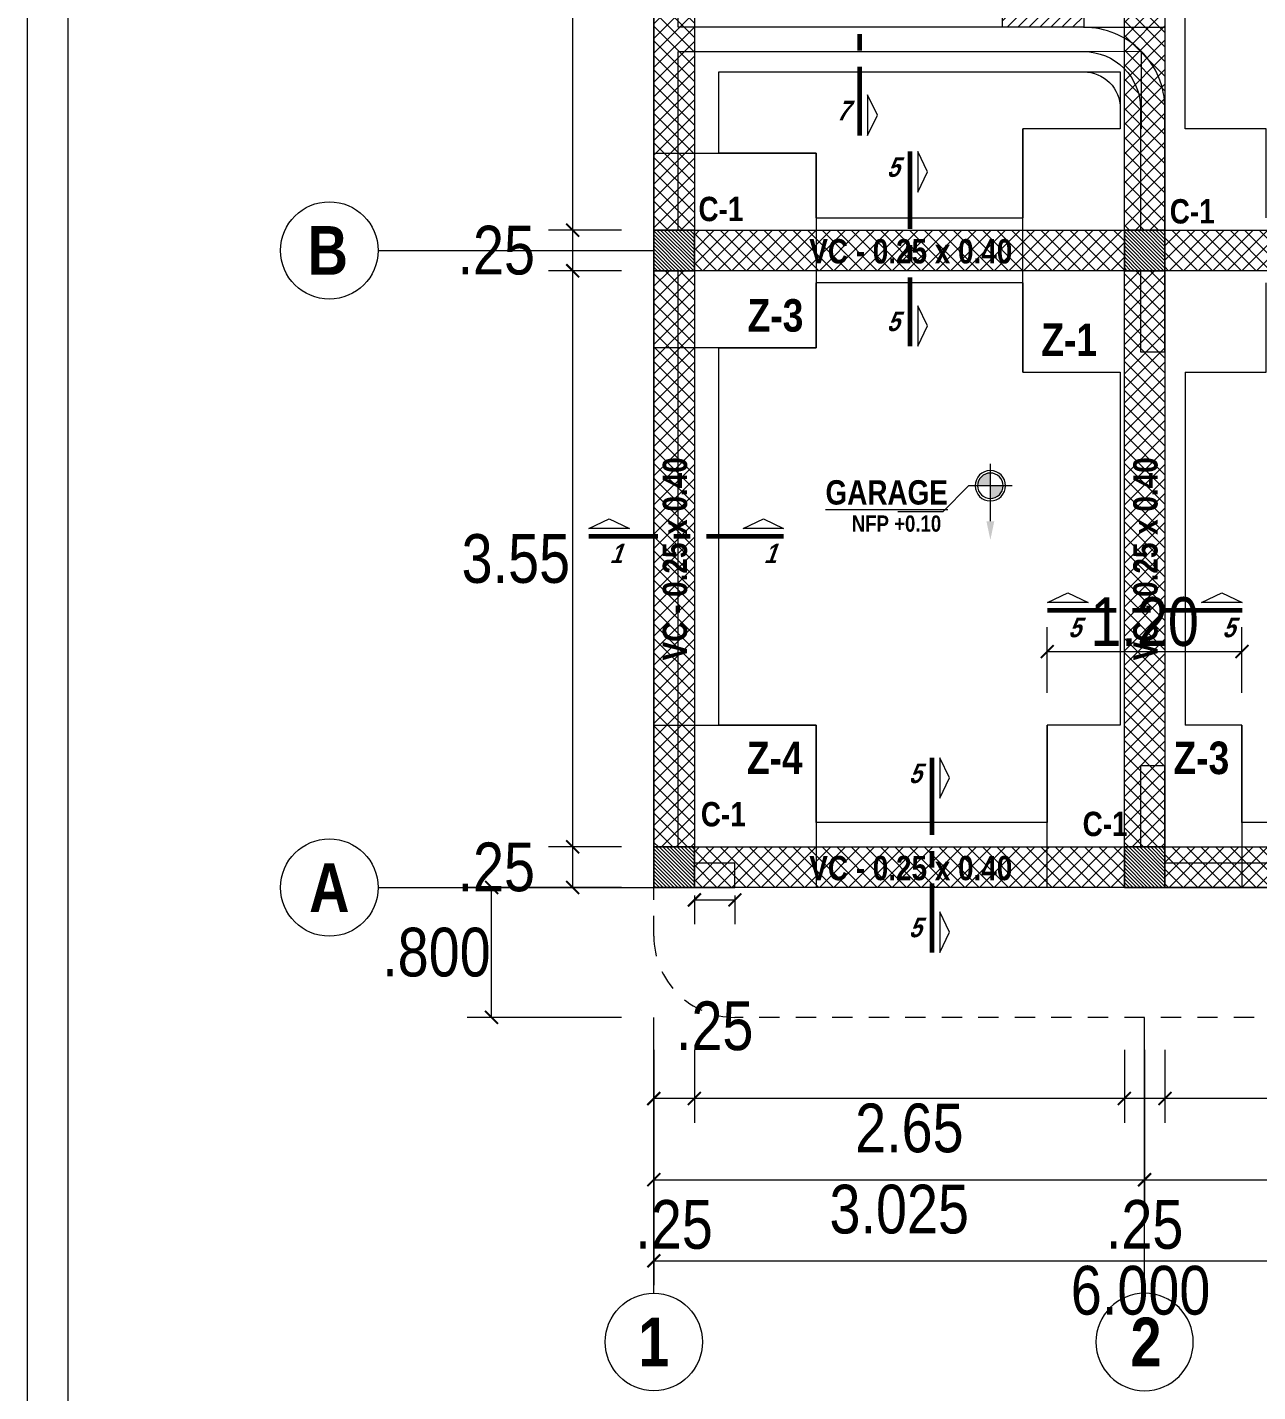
# Model space of a CAD drawing. Header units: millimetres. Extents: x 68 to 194, y 47 to 103.
# Drawn here: x 152.7 to 160.29, y 84.45 to 92.85 of the extents above; entities that cross this region are included whole.
import ezdxf
from ezdxf.enums import TextEntityAlignment as Align

# ---------------------------------------------------------------- set-up
doc = ezdxf.new("R2010")
doc.units = ezdxf.units.MM
doc.linetypes.add('CENTER2', pattern=[28.575, 19.05, -3.175, 3.175, -3.175])
doc.linetypes.add('DASHED2', pattern=[0.375, 0.25, -0.125])
doc.layers.add('_u', color=7, linetype='Continuous')
doc.layers.add('G_Acotación', color=171, linetype='Continuous')
for name, color, linetype, lineweight in [('A_Texto', 43, 'Continuous', 9), ('E_Cimentación', 150, 'Continuous', 50), ('E_Columna', 3, 'Continuous', 25), ('E_Sobrecimiento', 230, 'Continuous', 25), ('E_Viga Secundaria', 133, 'Continuous', 20), ('E_Zapata', 30, 'Continuous', 25), ('G_Achurados', 54, 'Continuous', 5), ('G_Cortes', 3, 'Continuous', 60), ('G_Ejes', 253, 'Continuous', 20), ('G_Escalera', 40, 'Continuous', 18), ('G_Proyección', 8, 'DASHED2', 15), ('G_Sombreados', 8, 'Continuous', 9), ('G_Texto', 122, 'Continuous', 20)]:
    doc.layers.add(name, color=color, linetype=linetype, lineweight=lineweight)
doc.styles.add('Acotacion', font='ARIALN.TTF')
doc.styles.add('AMBIENTES', font='ARIALNB.TTF', dxfattribs={"height": 0.15})
doc.styles.add('Arial Marron', font='ARIALN.TTF')
doc.styles.add('Cotas', font='ARIALNB.TTF', dxfattribs={"height": 0.1})
doc.styles.add('Eje', font='ARIALNB.TTF', dxfattribs={"height": 0.3})
doc.styles.add('Notas', font='ARIALNB.TTF', dxfattribs={"height": 0.15})
doc.styles.add('TITULOS', font='ARIALNB.TTF', dxfattribs={"height": 0.3})
doc.dimstyles.new('Lenin_50', dxfattribs={"dimtxt": 0.3, "dimasz": 0.08, "dimexe": 0.15, "dimexo": 0.2, "dimgap": 0.03, "dimtad": 2, "dimtih": 1, "dimtoh": 1, "dimlfac": -1, "dimzin": 4, "dimdsep": 46, "dimtxsty": 'Acotacion', "dimblk": 'ARCHTICK', "dimcen": 0.08, "dimclrd": 256, "dimclre": 256, "dimclrt": 4, "dimazin": 1, "dimtm": 1e-09, "dimtfac": 1, "dimtmove": 2, "dimatfit": 2, "dimfxl": 0, "dimtolj": 1, "dimlwd": 13, "dimlwe": 18, "dimarcsym": 0})
pattern_1 = [(135, (271.709765, 7.6898), (0.0112253202, 0.0112253202), [])]
pattern_2 = [(135, (271.709765, 7.8398), (0.0112253202, 0.0112253202), [])]
pattern_3 = [(135, (389.86372, 3.60307), (0.04490128, 0.04490128), []), (45, (389.86372, 3.60307), (0.04490128, -0.04490128), [])]

# ---------------------------------------------------------------- blocks, each defined once
blk = doc.blocks.new('TITULP')
h = blk.add_hatch(color=1)
h.paths.add_polyline_path([(0, -0.0554), (0, -0.134), (0.0785, -0.134, 0.414214)])
h.paths.add_polyline_path([(0, -0.134), (-0.0785, -0.134, 0.414214), (0, -0.2125)])
for p, q in [((0, -0.3527), (0, 0)), ((-0.134, -0.134), (0.134, -0.134)), ((0.2939, -0.2939), (0.5699, -0.2939))]:
    blk.add_line(p, q)
at = {"lineweight": 18}
blk.add_line((0.134, -0.134), (0.2939, -0.2939), dxfattribs=at)
for radius in [0.0937, 0.0785]:
    blk.add_circle((0, -0.134), radius)
blk.add_solid([(0.0242, -0.3527), (0, -0.4678), (-0.0242, -0.3527)])
at = {"style": 'Arial Marron', "width": 1.35}
blk.add_attdef('%%USALA', text='', height=0.14, dxfattribs=at).set_placement((0.3052, -0.1124), align=Align.TOP_LEFT)
at = {"style": 'Arial Marron', "width": 1.1}
blk.add_attdef('NPT%%P0.00', text='', height=0.1, dxfattribs=at).set_placement((0.6033, -0.3972), align=Align.MIDDLE_CENTER)
at = {"style": 'Arial Marron'}
blk.add_attdef('PISO', text='', height=0.08, dxfattribs=at).set_placement((0.6033, -0.5391), align=Align.MIDDLE_CENTER)
blk = doc.blocks.new('Eri')
blk.add_line((-1.7, 0), (0, 0))
blk.add_circle((-2, 0), 0.3)
at = {"color": 1, "style": 'Eje', "flags": 4}
blk.add_attdef('H', text='', height=0.3, dxfattribs=at).set_placement((-2, 0), align=Align.MIDDLE_CENTER)
blk = doc.blocks.new('_ArchTick')
at = {"color": 0, "linetype": 'ByBlock', "const_width": 0.15}
blk.add_lwpolyline([(-0.5, -0.5), (0.5, 0.5)], dxfattribs=at)
blk = doc.blocks.new('*D312')
at = {"layer": 'Defpoints', "color": 0}
for p in [(156.5637, 86.7531), (162.5637, 86.7531), (162.5637, 85.2531)]:
    blk.add_point(p, dxfattribs=at)
at = {"layer": 'G_Acotación', "lineweight": 18}
for p, q in [((156.5637, 86.5531), (156.5637, 85.1031)), ((162.5637, 86.5531), (162.5637, 85.1031))]:
    blk.add_line(p, q, dxfattribs=at)
at = {"layer": 'G_Acotación', "lineweight": 13}
blk.add_line((156.5637, 85.2531), (162.5637, 85.2531), dxfattribs=at)
at = {"layer": 'G_Acotación', "lineweight": 13, "xscale": 0.08, "yscale": 0.08, "zscale": 0.08, "rotation": 180}
blk.add_blockref('_ArchTick', (156.5637, 85.2531), dxfattribs=at)
at = {"layer": 'G_Acotación', "lineweight": 13, "xscale": 0.08, "yscale": 0.08, "zscale": 0.08}
blk.add_blockref('_ArchTick', (162.5637, 85.2531), dxfattribs=at)
at = {"layer": 'G_Acotación', "color": 4, "lineweight": 5, "insert": (159.5637, 85.0699), "char_height": 0.3, "attachment_point": 5, "style": 'Acotacion'}
blk.add_mtext('\\A1;6.000', dxfattribs=at)
blk = doc.blocks.new('*D313')
at = {"layer": 'Defpoints', "color": 0}
for p in [(159.5887, 86.7531), (162.5637, 86.7531), (162.5637, 85.7531)]:
    blk.add_point(p, dxfattribs=at)
at = {"layer": 'G_Acotación', "lineweight": 18}
for p, q in [((159.5887, 86.5531), (159.5887, 85.6031)), ((162.5637, 86.5531), (162.5637, 85.6031))]:
    blk.add_line(p, q, dxfattribs=at)
at = {"layer": 'G_Acotación', "lineweight": 13}
blk.add_line((159.5887, 85.7531), (162.5637, 85.7531), dxfattribs=at)
at = {"layer": 'G_Acotación', "lineweight": 13, "xscale": 0.08, "yscale": 0.08, "zscale": 0.08, "rotation": 180}
blk.add_blockref('_ArchTick', (159.5887, 85.7531), dxfattribs=at)
at = {"layer": 'G_Acotación', "lineweight": 13, "xscale": 0.08, "yscale": 0.08, "zscale": 0.08}
blk.add_blockref('_ArchTick', (162.5637, 85.7531), dxfattribs=at)
at = {"layer": 'G_Acotación', "color": 4, "lineweight": 5, "insert": (161.0762, 85.5699), "char_height": 0.3, "attachment_point": 5, "style": 'Acotacion'}
blk.add_mtext('\\A1;2.975', dxfattribs=at)
blk = doc.blocks.new('*D314')
at = {"layer": 'Defpoints', "color": 0}
for p in [(156.5637, 86.7531), (159.5887, 86.7531), (159.5887, 85.7531)]:
    blk.add_point(p, dxfattribs=at)
at = {"layer": 'G_Acotación', "lineweight": 18}
for p, q in [((156.5637, 86.5531), (156.5637, 85.6031)), ((159.5887, 86.5531), (159.5887, 85.6031))]:
    blk.add_line(p, q, dxfattribs=at)
at = {"layer": 'G_Acotación', "lineweight": 13}
blk.add_line((156.5637, 85.7531), (159.5887, 85.7531), dxfattribs=at)
at = {"layer": 'G_Acotación', "lineweight": 13, "xscale": 0.08, "yscale": 0.08, "zscale": 0.08, "rotation": 180}
blk.add_blockref('_ArchTick', (156.5637, 85.7531), dxfattribs=at)
at = {"layer": 'G_Acotación', "lineweight": 13, "xscale": 0.08, "yscale": 0.08, "zscale": 0.08}
blk.add_blockref('_ArchTick', (159.5887, 85.7531), dxfattribs=at)
at = {"layer": 'G_Acotación', "color": 4, "lineweight": 5, "insert": (158.0762, 85.5699), "char_height": 0.3, "attachment_point": 5, "style": 'Acotacion'}
blk.add_mtext('\\A1;3.025', dxfattribs=at)
blk = doc.blocks.new('*D316')
at = {"layer": 'Defpoints', "color": 0}
for p in [(155.5637, 87.5531), (156.5637, 87.5531), (156.5637, 86.7531)]:
    blk.add_point(p, dxfattribs=at)
at = {"layer": 'G_Acotación', "lineweight": 18}
for p, q in [((156.3637, 87.5531), (155.4137, 87.5531)), ((156.3637, 86.7531), (155.4137, 86.7531))]:
    blk.add_line(p, q, dxfattribs=at)
at = {"layer": 'G_Acotación', "lineweight": 13}
blk.add_line((155.5637, 86.7531), (155.5637, 87.5531), dxfattribs=at)
at = {"layer": 'G_Acotación', "lineweight": 13, "xscale": 0.08, "yscale": 0.08, "zscale": 0.08}
for p, rotation in [((155.5637, 87.5531), 90), ((155.5637, 86.7531), 270)]:
    blk.add_blockref('_ArchTick', p, dxfattribs=dict(at, rotation=rotation))
at = {"layer": 'G_Acotación', "color": 4, "lineweight": 5, "insert": (155.2236, 87.1531), "char_height": 0.3, "attachment_point": 5, "style": 'Acotacion'}
blk.add_mtext('\\A1;.800', dxfattribs=at)
blk = doc.blocks.new('*D323')
at = {"layer": 'Defpoints', "color": 0}
for p in [(156.0637, 87.8031), (156.5637, 87.8031), (156.5637, 87.5531)]:
    blk.add_point(p, dxfattribs=at)
at = {"layer": 'G_Acotación', "lineweight": 18}
for p, q in [((156.3637, 87.8031), (155.9137, 87.8031)), ((156.3637, 87.5531), (155.9137, 87.5531))]:
    blk.add_line(p, q, dxfattribs=at)
at = {"layer": 'G_Acotación', "lineweight": 13}
blk.add_line((156.0637, 87.5531), (156.0637, 87.8031), dxfattribs=at)
at = {"layer": 'G_Acotación', "lineweight": 13, "xscale": 0.08, "yscale": 0.08, "zscale": 0.08}
for p, rotation in [((156.0637, 87.8031), 90), ((156.0637, 87.5531), 270)]:
    blk.add_blockref('_ArchTick', p, dxfattribs=dict(at, rotation=rotation))
at = {"layer": 'G_Acotación', "color": 4, "lineweight": 5, "insert": (155.5924, 87.6781), "char_height": 0.3, "attachment_point": 5, "style": 'Acotacion'}
blk.add_mtext('\\A1;.25', dxfattribs=at)
blk = doc.blocks.new('*D324')
at = {"layer": 'Defpoints', "color": 0}
for p in [(156.0637, 91.3531), (156.5637, 91.3531), (156.5637, 87.8031)]:
    blk.add_point(p, dxfattribs=at)
at = {"layer": 'G_Acotación', "lineweight": 18}
for p, q in [((156.3637, 91.3531), (155.9137, 91.3531)), ((156.3637, 87.8031), (155.9137, 87.8031))]:
    blk.add_line(p, q, dxfattribs=at)
at = {"layer": 'G_Acotación', "lineweight": 13}
blk.add_line((156.0637, 87.8031), (156.0637, 91.3531), dxfattribs=at)
at = {"layer": 'G_Acotación', "lineweight": 13, "xscale": 0.08, "yscale": 0.08, "zscale": 0.08}
for p, rotation in [((156.0637, 91.3531), 90), ((156.0637, 87.8031), 270)]:
    blk.add_blockref('_ArchTick', p, dxfattribs=dict(at, rotation=rotation))
at = {"layer": 'G_Acotación', "color": 4, "lineweight": 5, "insert": (155.7133, 89.5781), "char_height": 0.3, "attachment_point": 5, "style": 'Acotacion'}
blk.add_mtext('\\A1;3.55', dxfattribs=at)
blk = doc.blocks.new('*D325')
at = {"layer": 'Defpoints', "color": 0}
for p in [(156.0637, 91.6031), (156.5637, 91.6031), (156.5637, 91.3531)]:
    blk.add_point(p, dxfattribs=at)
at = {"layer": 'G_Acotación', "lineweight": 18}
for p, q in [((156.3637, 91.6031), (155.9137, 91.6031)), ((156.3637, 91.3531), (155.9137, 91.3531))]:
    blk.add_line(p, q, dxfattribs=at)
at = {"layer": 'G_Acotación', "lineweight": 13}
blk.add_line((156.0637, 91.3531), (156.0637, 91.6031), dxfattribs=at)
at = {"layer": 'G_Acotación', "lineweight": 13, "xscale": 0.08, "yscale": 0.08, "zscale": 0.08}
for p, rotation in [((156.0637, 91.6031), 90), ((156.0637, 91.3531), 270)]:
    blk.add_blockref('_ArchTick', p, dxfattribs=dict(at, rotation=rotation))
at = {"layer": 'G_Acotación', "color": 4, "lineweight": 5, "insert": (155.5924, 91.4781), "char_height": 0.3, "attachment_point": 5, "style": 'Acotacion'}
blk.add_mtext('\\A1;.25', dxfattribs=at)
blk = doc.blocks.new('*D326')
at = {"layer": 'Defpoints', "color": 0}
for p in [(156.0637, 95.9031), (156.5637, 95.9031), (156.5637, 91.6031)]:
    blk.add_point(p, dxfattribs=at)
at = {"layer": 'G_Acotación', "lineweight": 18}
for p, q in [((156.3637, 95.9031), (155.9137, 95.9031)), ((156.3637, 91.6031), (155.9137, 91.6031))]:
    blk.add_line(p, q, dxfattribs=at)
at = {"layer": 'G_Acotación', "lineweight": 13}
blk.add_line((156.0637, 91.6031), (156.0637, 95.9031), dxfattribs=at)
at = {"layer": 'G_Acotación', "lineweight": 13, "xscale": 0.08, "yscale": 0.08, "zscale": 0.08}
for p, rotation in [((156.0637, 95.9031), 90), ((156.0637, 91.6031), 270)]:
    blk.add_blockref('_ArchTick', p, dxfattribs=dict(at, rotation=rotation))
at = {"layer": 'G_Acotación', "color": 4, "lineweight": 5, "insert": (155.7097, 93.7531), "char_height": 0.3, "attachment_point": 5, "style": 'Acotacion'}
blk.add_mtext('\\A1;4.30', dxfattribs=at)
blk = doc.blocks.new('*D329')
at = {"layer": 'Defpoints', "color": 0}
for p in [(159.7137, 86.7531), (162.3137, 86.7531), (159.7137, 86.2531)]:
    blk.add_point(p, dxfattribs=at)
at = {"layer": 'G_Acotación', "lineweight": 18}
for p, q in [((159.7137, 86.5531), (159.7137, 86.1031)), ((162.3137, 86.5531), (162.3137, 86.1031))]:
    blk.add_line(p, q, dxfattribs=at)
at = {"layer": 'G_Acotación', "lineweight": 13}
blk.add_line((162.3137, 86.2531), (159.7137, 86.2531), dxfattribs=at)
at = {"layer": 'G_Acotación', "lineweight": 13, "xscale": 0.08, "yscale": 0.08, "zscale": 0.08, "rotation": 180}
blk.add_blockref('_ArchTick', (159.7137, 86.2531), dxfattribs=at)
at = {"layer": 'G_Acotación', "lineweight": 13, "xscale": 0.08, "yscale": 0.08, "zscale": 0.08}
blk.add_blockref('_ArchTick', (162.3137, 86.2531), dxfattribs=at)
at = {"layer": 'G_Acotación', "color": 4, "lineweight": 5, "insert": (161.0137, 86.0699), "char_height": 0.3, "attachment_point": 5, "style": 'Acotacion'}
blk.add_mtext('\\A1;2.60', dxfattribs=at)
blk = doc.blocks.new('*D330')
at = {"layer": 'Defpoints', "color": 0}
for p in [(159.4637, 86.7531), (159.7137, 86.7531), (159.4637, 86.2531)]:
    blk.add_point(p, dxfattribs=at)
at = {"layer": 'G_Acotación', "lineweight": 18}
for p, q in [((159.4637, 86.5531), (159.4637, 86.1031)), ((159.7137, 86.5531), (159.7137, 86.1031))]:
    blk.add_line(p, q, dxfattribs=at)
at = {"layer": 'G_Acotación', "lineweight": 13}
blk.add_line((159.7137, 86.2531), (159.4637, 86.2531), dxfattribs=at)
at = {"layer": 'G_Acotación', "lineweight": 13, "xscale": 0.08, "yscale": 0.08, "zscale": 0.08, "rotation": 180}
blk.add_blockref('_ArchTick', (159.4637, 86.2531), dxfattribs=at)
at = {"layer": 'G_Acotación', "lineweight": 13, "xscale": 0.08, "yscale": 0.08, "zscale": 0.08}
blk.add_blockref('_ArchTick', (159.7137, 86.2531), dxfattribs=at)
at = {"layer": 'G_Acotación', "color": 4, "lineweight": 5, "insert": (159.5887, 85.4754), "char_height": 0.3, "attachment_point": 5, "style": 'Acotacion'}
blk.add_mtext('\\A1;.25', dxfattribs=at)
blk = doc.blocks.new('*D331')
at = {"layer": 'Defpoints', "color": 0}
for p in [(156.8137, 86.7531), (159.4637, 86.7531), (156.8137, 86.2531)]:
    blk.add_point(p, dxfattribs=at)
at = {"layer": 'G_Acotación', "lineweight": 18}
for p, q in [((156.8137, 86.5531), (156.8137, 86.1031)), ((159.4637, 86.5531), (159.4637, 86.1031))]:
    blk.add_line(p, q, dxfattribs=at)
at = {"layer": 'G_Acotación', "lineweight": 13}
blk.add_line((159.4637, 86.2531), (156.8137, 86.2531), dxfattribs=at)
at = {"layer": 'G_Acotación', "lineweight": 13, "xscale": 0.08, "yscale": 0.08, "zscale": 0.08, "rotation": 180}
blk.add_blockref('_ArchTick', (156.8137, 86.2531), dxfattribs=at)
at = {"layer": 'G_Acotación', "lineweight": 13, "xscale": 0.08, "yscale": 0.08, "zscale": 0.08}
blk.add_blockref('_ArchTick', (159.4637, 86.2531), dxfattribs=at)
at = {"layer": 'G_Acotación', "color": 4, "lineweight": 5, "insert": (158.1387, 86.0699), "char_height": 0.3, "attachment_point": 5, "style": 'Acotacion'}
blk.add_mtext('\\A1;2.65', dxfattribs=at)
blk = doc.blocks.new('*D332')
at = {"layer": 'Defpoints', "color": 0}
for p in [(156.5637, 86.7531), (156.8137, 86.7531), (156.5637, 86.2531)]:
    blk.add_point(p, dxfattribs=at)
at = {"layer": 'G_Acotación', "lineweight": 18}
for p, q in [((156.5637, 86.5531), (156.5637, 86.1031)), ((156.8137, 86.5531), (156.8137, 86.1031))]:
    blk.add_line(p, q, dxfattribs=at)
at = {"layer": 'G_Acotación', "lineweight": 13}
blk.add_line((156.8137, 86.2531), (156.5637, 86.2531), dxfattribs=at)
at = {"layer": 'G_Acotación', "lineweight": 13, "xscale": 0.08, "yscale": 0.08, "zscale": 0.08, "rotation": 180}
blk.add_blockref('_ArchTick', (156.5637, 86.2531), dxfattribs=at)
at = {"layer": 'G_Acotación', "lineweight": 13, "xscale": 0.08, "yscale": 0.08, "zscale": 0.08}
blk.add_blockref('_ArchTick', (156.8137, 86.2531), dxfattribs=at)
at = {"layer": 'G_Acotación', "color": 4, "lineweight": 5, "insert": (156.6887, 85.4754), "char_height": 0.3, "attachment_point": 5, "style": 'Acotacion'}
blk.add_mtext('\\A1;.25', dxfattribs=at)
blk = doc.blocks.new('Corte 2')
at = {"linetype": 'CENTER2', "lineweight": 60, "ltscale": 0.025}
blk.add_line((-0.4, 0), (0.8, 0), dxfattribs=at)
at = {"lineweight": 20}
for points in [[(-0.4, 0.05), (-0.15, 0.05), (-0.275, 0.11), (-0.4, 0.05)], [(0.55, 0.05), (0.8, 0.05), (0.675, 0.11), (0.55, 0.05)]]:
    blk.add_lwpolyline(points, dxfattribs=at)
at = {"ltscale": 1.1, "style": 'Notas', "oblique": 20, "flags": 4}
for p in [(-0.3035, -0.1041), (0.6465, -0.1041)]:
    blk.add_attdef('CO', text='', height=0.12, dxfattribs=at).set_placement(p, align=Align.MIDDLE_CENTER)
blk = doc.blocks.new('*D837')
at = {"layer": '_u', "lineweight": 18}
for p, q in [((158.9887, 88.7531), (158.9887, 89.1566)), ((160.1887, 88.7531), (160.1887, 89.1566))]:
    blk.add_line(p, q, dxfattribs=at)
at = {"layer": '_u', "lineweight": 13}
blk.add_line((158.9887, 89.0066), (160.1887, 89.0066), dxfattribs=at)
at = {"layer": 'Defpoints', "color": 0}
for p in [(160.1887, 89.0066), (158.9887, 88.5531), (160.1887, 88.5531)]:
    blk.add_point(p, dxfattribs=at)
at = {"layer": '_u', "lineweight": 13, "xscale": 0.08, "yscale": 0.08, "zscale": 0.08, "rotation": 180}
blk.add_blockref('_ArchTick', (158.9887, 89.0066), dxfattribs=at)
at = {"layer": '_u', "lineweight": 13, "xscale": 0.08, "yscale": 0.08, "zscale": 0.08}
blk.add_blockref('_ArchTick', (160.1887, 89.0066), dxfattribs=at)
at = {"layer": '_u', "color": 4, "lineweight": 5, "insert": (159.5887, 89.1897), "char_height": 0.3, "attachment_point": 5, "style": 'Acotacion'}
blk.add_mtext('\\A1;1.20', dxfattribs=at)
blk = doc.blocks.new('*D855')
at = {"layer": '_u', "lineweight": 18}
for p, q in [((156.8137, 87.5031), (156.8137, 87.3266)), ((157.0637, 87.5031), (157.0637, 87.3266))]:
    blk.add_line(p, q, dxfattribs=at)
at = {"layer": '_u', "lineweight": 13}
blk.add_line((156.8137, 87.4766), (157.0637, 87.4766), dxfattribs=at)
at = {"layer": 'Defpoints', "color": 0}
for p in [(156.8137, 87.7031), (157.0637, 87.7031), (157.0637, 87.4766)]:
    blk.add_point(p, dxfattribs=at)
at = {"layer": '_u', "lineweight": 13, "xscale": 0.08, "yscale": 0.08, "zscale": 0.08, "rotation": 180}
blk.add_blockref('_ArchTick', (156.8137, 87.4766), dxfattribs=at)
at = {"layer": '_u', "lineweight": 13, "xscale": 0.08, "yscale": 0.08, "zscale": 0.08}
blk.add_blockref('_ArchTick', (157.0637, 87.4766), dxfattribs=at)
at = {"layer": '_u', "color": 4, "lineweight": 5, "insert": (156.9387, 86.699), "char_height": 0.3, "attachment_point": 5, "style": 'Acotacion'}
blk.add_mtext('\\A1;.25', dxfattribs=at)

msp = doc.modelspace()

# ---------------------------------------------------------------- hatches: boundary and pattern name
at = {"layer": 'E_Columna', "lineweight": 5}
h = msp.add_hatch(dxfattribs=at)
h.set_pattern_fill('LINE', color=256, scale=0.005, angle=45, style=0)
h.set_pattern_definition(pattern_2)
h.paths.add_polyline_path([(156.8137, 91.3531), (156.5637, 91.3531), (156.5637, 91.6031), (156.8137, 91.6031)])
h = msp.add_hatch(dxfattribs=at)
h.set_pattern_fill('LINE', color=256, scale=0.005, angle=45, style=0)
h.set_pattern_definition(pattern_2)
h.paths.add_polyline_path([(159.7137, 91.3531), (159.4637, 91.3531), (159.4637, 91.6031), (159.7137, 91.6031)])
h = msp.add_hatch(dxfattribs=at)
h.set_pattern_fill('LINE', color=256, scale=0.005, angle=45, style=0)
h.set_pattern_definition(pattern_1)
h.paths.add_polyline_path([(156.8137, 87.5531), (156.5637, 87.5531), (156.5637, 87.8031), (156.8137, 87.8031)])
h = msp.add_hatch(dxfattribs=at)
h.set_pattern_fill('LINE', color=256, scale=0.005, angle=45, style=0)
h.set_pattern_definition(pattern_1)
h.paths.add_polyline_path([(159.7137, 87.5531), (159.4637, 87.5531), (159.4637, 87.8031), (159.7137, 87.8031)])
at = {"layer": 'G_Achurados', "lineweight": 5}
h = msp.add_hatch(dxfattribs=at)
h.set_pattern_fill('LINE', color=256, scale=0.015, angle=135, style=0)
h.set_pattern_definition([(45, (350.71372, 4.10307), (0.03367596, -0.03367596), [])])
h.paths.add_polyline_path([(158.7137, 92.8531), (158.7137, 93.8531), (159.2137, 93.8531), (159.2137, 92.8531)])
at = {"layer": 'G_Sombreados', "lineweight": 5}
h = msp.add_hatch(dxfattribs=at)
h.set_pattern_fill('NET', color=256, scale=0.02, angle=45, style=0)
h.set_pattern_definition(pattern_3)
h.paths.add_polyline_path([(156.8137, 91.6031), (156.5637, 91.6031), (156.5637, 95.9031), (156.8137, 95.9031)])
h = msp.add_hatch(dxfattribs=at)
h.set_pattern_fill('NET', color=256, scale=0.02, angle=45, style=0)
h.set_pattern_definition([(45, (-31.58628, 33.30307), (-0.04490128, 0.04490128), []), (135, (-31.58628, 33.30307), (-0.04490128, -0.04490128), [])])
h.paths.add_polyline_path([(159.7137, 91.6031), (159.4637, 91.6031), (159.4637, 95.9031), (159.7137, 95.9031)])
h = msp.add_hatch(dxfattribs=at)
h.set_pattern_fill('NET', color=256, scale=0.02, angle=45, style=0)
h.set_pattern_definition([(45, (-31.58628, 24.85307), (-0.04490128, 0.04490128), []), (135, (-31.58628, 24.85307), (-0.04490128, -0.04490128), [])])
h.paths.add_polyline_path([(159.4637, 91.3531), (156.8137, 91.3531), (156.8137, 91.6031), (159.4637, 91.6031)])
h = msp.add_hatch(dxfattribs=at)
h.set_pattern_fill('NET', color=256, scale=0.02, angle=45, style=0)
h.set_pattern_definition([(45, (-31.58628, 24.85307), (-0.04490128, 0.04490128), []), (135, (-31.58628, 24.85307), (-0.04490128, -0.04490128), [])])
h.paths.add_polyline_path([(162.3137, 91.3531), (159.7137, 91.3531), (159.7137, 91.6031), (162.3137, 91.6031)])
h = msp.add_hatch(dxfattribs=at)
h.set_pattern_fill('NET', color=256, scale=0.02, angle=45, style=0)
h.set_pattern_definition(pattern_3)
h.paths.add_polyline_path([(156.8137, 87.8031), (156.5637, 87.8031), (156.5637, 91.3531), (156.8137, 91.3531)])
h = msp.add_hatch(dxfattribs=at)
h.set_pattern_fill('NET', color=256, scale=0.02, angle=45, style=0)
h.set_pattern_definition([(135, (392.76372, 3.60307), (0.04490128, 0.04490128), []), (45, (392.76372, 3.60307), (0.04490128, -0.04490128), [])])
h.paths.add_polyline_path([(159.7137, 87.8031), (159.4637, 87.8031), (159.4637, 91.3531), (159.7137, 91.3531)])
h = msp.add_hatch(dxfattribs=at)
h.set_pattern_fill('NET', color=256, scale=0.02, angle=45, style=0)
h.set_pattern_definition([(45, (-31.58628, 21.05307), (-0.04490128, 0.04490128), []), (135, (-31.58628, 21.05307), (-0.04490128, -0.04490128), [])])
h.paths.add_polyline_path([(159.4637, 87.5531), (156.8137, 87.5531), (156.8137, 87.8031), (159.4637, 87.8031)])
h = msp.add_hatch(dxfattribs=at)
h.set_pattern_fill('NET', color=256, scale=0.02, angle=45, style=0)
h.set_pattern_definition([(45, (-31.58628, 21.05307), (-0.04490128, 0.04490128), []), (135, (-31.58628, 21.05307), (-0.04490128, -0.04490128), [])])
h.paths.add_polyline_path([(162.3137, 87.5531), (159.7137, 87.5531), (159.7137, 87.8031), (162.3137, 87.8031)])

# ---------------------------------------------------------------- linework, layer by layer
at = {"lineweight": 5}
for p, q in [((159.2137, 92.8531), (159.7137, 92.8531)), ((159.7137, 92.8531), (159.7137, 92.3531)), ((159.2137, 92.7031), (159.5673, 92.7066)), ((159.5673, 92.7066), (159.5673, 92.2281)), ((159.2137, 92.5781), (159.4387, 92.5781)), ((159.4387, 92.5781), (159.4387, 92.2281))]:
    msp.add_line(p, q, dxfattribs=at)
at = {"color": 152, "lineweight": 5}
for p, q in [((159.4387, 90.7281), (159.4387, 88.5531)), ((159.8387, 90.7281), (159.8387, 88.5531))]:
    msp.add_line(p, q, dxfattribs=at)
at = {"lineweight": 5}
for points in [[(193.7519, 75.1029), (193.7519, 102.6587), (152.7019, 102.6587), (152.7019, 75.1029)], [(193.5019, 75.3529), (193.5019, 102.4087), (152.9519, 102.4087), (152.9519, 75.3529)]]:
    msp.add_lwpolyline(points, close=True, dxfattribs=at)
at = {"layer": 'E_Cimentación', "lineweight": 5}
for p, q in [((157.5637, 91.6781), (158.8387, 91.6781)), ((158.8387, 91.2781), (157.5637, 91.2781))]:
    msp.add_line(p, q, dxfattribs=at)
msp.add_lwpolyline([(162.5637, 87.5531), (156.5637, 87.5531), (156.5637, 100.0531), (162.5637, 100.0531)], close=True, dxfattribs=at)
for points in [[(159.8387, 92.3531), (159.8387, 95.4281), (160.1887, 95.4281), (160.1887, 95.8781), (161.5637, 95.8781), (161.5637, 95.4281), (162.1637, 95.4281), (162.1637, 94.0281), (161.8137, 94.0281), (161.8137, 93.6281), (162.1637, 93.6281), (162.1637, 92.0781), (161.5637, 92.0781), (161.5637, 91.6781)], [(160.3387, 91.6781), (160.3387, 92.2281), (159.8387, 92.2281), (159.8387, 92.3531)], [(159.4387, 88.5531), (158.9887, 88.5531), (158.9887, 87.9531), (157.5637, 87.9531), (157.5637, 88.5531), (156.9637, 88.5531), (156.9637, 90.8781), (157.5637, 90.8781), (157.5637, 91.2781)], [(158.8387, 91.2781), (158.8387, 90.7281), (159.4387, 90.7281)], [(161.5637, 91.2781), (161.5637, 90.8781), (162.1637, 90.8781), (162.1637, 88.5531), (161.5637, 88.5531), (161.5637, 87.9531), (160.1887, 87.9531), (160.1887, 88.5531), (159.8387, 88.5531)], [(159.8387, 90.7281), (160.3387, 90.7281), (160.3387, 91.2781)]]:
    msp.add_lwpolyline(points, dxfattribs=at)
msp.add_lwpolyline([(157.5637, 91.6781), (157.5637, 92.0781), (156.9637, 92.0781), (156.9637, 92.5781), (159.2137, 92.5781, -0.414214), (159.4387, 92.3531), (159.4387, 92.2281), (158.8387, 92.2281), (158.8387, 91.6781)], format="xyb", dxfattribs=at)
at = {"layer": 'E_Columna', "lineweight": 5}
for points in [[(156.8137, 91.3531), (156.5637, 91.3531), (156.5637, 91.6031), (156.8137, 91.6031)], [(159.7137, 91.3531), (159.4637, 91.3531), (159.4637, 91.6031), (159.7137, 91.6031)], [(156.8137, 87.5531), (156.5637, 87.5531), (156.5637, 87.8031), (156.8137, 87.8031)], [(159.7137, 87.5531), (159.4637, 87.5531), (159.4637, 87.8031), (159.7137, 87.8031)]]:
    msp.add_lwpolyline(points, close=True, dxfattribs=at)
at = {"layer": 'E_Sobrecimiento', "lineweight": 5}
msp.add_lwpolyline([(156.5637, 100.0531), (156.5637, 87.5531), (157.0637, 87.5531), (157.0637, 87.7031), (156.8137, 87.7031), (156.8137, 87.8031), (156.7137, 87.8031), (156.7137, 91.3531), (156.8137, 91.3531), (156.8137, 91.6031), (156.7137, 91.6031), (156.7137, 92.7031), (159.2137, 92.7031, -0.414214), (159.5637, 92.3531), (159.5637, 91.6031), (159.4637, 91.6031), (159.4637, 91.3531), (159.5637, 91.3531), (159.5637, 90.8531), (159.7137, 90.8531), (159.7137, 92.3531, 0.414214), (159.2137, 92.8531), (156.7137, 92.8531), (156.7137, 93.8531)], format="xyb", dxfattribs=at)
msp.add_lwpolyline([(162.4137, 93.7531), (162.4137, 91.6031), (162.3137, 91.6031), (162.3137, 91.3531), (162.4137, 91.3531), (162.4137, 87.8031), (162.3137, 87.8031), (162.3137, 87.7031), (162.0637, 87.7031), (159.7137, 87.7031), (159.7137, 88.3031), (159.5637, 88.3031), (159.5637, 87.8031), (159.4637, 87.8031), (159.4637, 87.5531), (162.0637, 87.5531), (162.5637, 87.5531), (162.5637, 100.0531)], dxfattribs=at)
at = {"layer": 'E_Viga Secundaria', "lineweight": 5}
for points in [[(156.8137, 91.6031), (156.5637, 91.6031), (156.5637, 95.9031), (156.8137, 95.9031)], [(159.7137, 91.6031), (159.4637, 91.6031), (159.4637, 95.9031), (159.7137, 95.9031)], [(159.4637, 91.3531), (156.8137, 91.3531), (156.8137, 91.6031), (159.4637, 91.6031)], [(162.3137, 91.3531), (159.7137, 91.3531), (159.7137, 91.6031), (162.3137, 91.6031)], [(156.8137, 87.8031), (156.5637, 87.8031), (156.5637, 91.3531), (156.8137, 91.3531)], [(159.7137, 87.8031), (159.4637, 87.8031), (159.4637, 91.3531), (159.7137, 91.3531)], [(159.4637, 87.5531), (156.8137, 87.5531), (156.8137, 87.8031), (159.4637, 87.8031)], [(162.3137, 87.5531), (159.7137, 87.5531), (159.7137, 87.8031), (162.3137, 87.8031)]]:
    msp.add_lwpolyline(points, close=True, dxfattribs=at)
at = {"layer": 'E_Zapata', "lineweight": 5}
for points in [[(158.8387, 90.7281), (158.8387, 92.2281)], [(160.1887, 88.5531), (160.1887, 87.5531), (158.9887, 87.5531), (158.9887, 88.5531)]]:
    msp.add_lwpolyline(points, dxfattribs=at)
for points in [[(157.5637, 90.8781), (156.5637, 90.8781), (156.5637, 92.0781), (157.5637, 92.0781)], [(157.5637, 87.5531), (156.5637, 87.5531), (156.5637, 88.5531), (157.5637, 88.5531)]]:
    msp.add_lwpolyline(points, close=True, dxfattribs=at)
at = {"layer": 'G_Escalera', "lineweight": 5}
msp.add_lwpolyline([(158.7137, 92.8531), (158.7137, 93.8531), (159.2137, 93.8531), (159.2137, 92.8531)], close=True, dxfattribs=at)
at = {"layer": 'G_Proyección', "lineweight": 5, "ltscale": 0.5}
msp.add_lwpolyline([(162.5637, 100.0531), (162.5637, 100.0531), (162.5637, 87.2531, -0.414214), (162.0637, 86.7531), (157.0637, 86.7531, -0.414214), (156.5637, 87.2531), (156.5637, 100.0531), (156.5637, 100.0531), (162.5637, 100.0531), (162.5637, 100.0531)], format="xyb", close=True, dxfattribs=at)

# ---------------------------------------------------------------- block references
at = {"layer": 'A_Texto', "lineweight": 5}
ref = msp.add_blockref('TITULP', (158.638, 90.1625), dxfattribs=dict(at, xscale=-1))
ref.add_attrib('NPT%%P0.00', 'NFP +0.10', dxfattribs={"layer": '0', "color": 30, "height": 0.1, "style": 'Cotas'}).set_placement((158.0594, 89.7954), align=Align.MIDDLE_CENTER)
ref.add_attrib('%%USALA', '%%UGARAGE', dxfattribs={"layer": '0', "height": 0.15, "style": 'AMBIENTES'}).set_placement((157.622, 90.0627), align=Align.TOP_LEFT)
at = {"layer": 'G_Cortes', "lineweight": 5}
ref = msp.add_blockref('Corte 2', (157.8315, 92.9866), dxfattribs=dict(at, rotation=270))
ref.add_attrib('CO', '7', dxfattribs={"layer": '0', "ltscale": 1.1, "height": 0.12, "style": 'Notas', "oblique": 20, "flags": 4}).set_placement((157.7275, 93.2901), align=Align.MIDDLE_CENTER)
ref.add_attrib('CO', '7', dxfattribs={"layer": '0', "ltscale": 1.1, "height": 0.12, "style": 'Notas', "oblique": 20, "flags": 4}).set_placement((157.7275, 92.3401), align=Align.MIDDLE_CENTER)
ref = msp.add_blockref('Corte 2', (158.1407, 91.6877), dxfattribs=dict(at, rotation=270))
ref.add_attrib('CO', '5', dxfattribs={"layer": '0', "ltscale": 1.1, "height": 0.12, "style": 'Notas', "oblique": 20, "flags": 4}).set_placement((158.0367, 91.9913), align=Align.MIDDLE_CENTER)
ref.add_attrib('CO', '5', dxfattribs={"layer": '0', "ltscale": 1.1, "height": 0.12, "style": 'Notas', "oblique": 20, "flags": 4}).set_placement((158.0367, 91.0413), align=Align.MIDDLE_CENTER)
ref = msp.add_blockref('Corte 2', (156.9637, 89.7156), dxfattribs=dict(at, xscale=-1))
ref.add_attrib('CO', '1', dxfattribs={"layer": '0', "ltscale": 1.1, "height": 0.12, "style": 'Notas', "oblique": 20, "flags": 4}).set_placement((157.2787, 89.6115), align=Align.MIDDLE_CENTER)
ref.add_attrib('CO', '1', dxfattribs={"layer": '0', "ltscale": 1.1, "height": 0.12, "style": 'Notas', "oblique": 20, "flags": 4}).set_placement((156.3287, 89.6115), align=Align.MIDDLE_CENTER)
ref = msp.add_blockref('Corte 2', (159.79, 89.259), dxfattribs=dict(at, xscale=-1))
ref.add_attrib('CO', '5', dxfattribs={"layer": '0', "ltscale": 1.1, "height": 0.12, "style": 'Notas', "oblique": 20, "flags": 4}).set_placement((160.105, 89.155), align=Align.MIDDLE_CENTER)
ref.add_attrib('CO', '5', dxfattribs={"layer": '0', "ltscale": 1.1, "height": 0.12, "style": 'Notas', "oblique": 20, "flags": 4}).set_placement((159.155, 89.155), align=Align.MIDDLE_CENTER)
ref = msp.add_blockref('Corte 2', (158.2762, 87.9531), dxfattribs=dict(at, rotation=270.0000000000228))
ref.add_attrib('CO', '5', dxfattribs={"layer": '0', "ltscale": 1.1, "height": 0.12, "style": 'Notas', "oblique": 20, "flags": 4}).set_placement((158.1722, 88.2566), align=Align.MIDDLE_CENTER)
ref.add_attrib('CO', '5', dxfattribs={"layer": '0', "ltscale": 1.1, "height": 0.12, "style": 'Notas', "oblique": 20, "flags": 4}).set_placement((158.1722, 87.3066), align=Align.MIDDLE_CENTER)
at = {"layer": 'G_Ejes', "lineweight": 5}
ref = msp.add_blockref('Eri', (156.5637, 91.4781), dxfattribs=at)
ref.add_attrib('H', 'B', dxfattribs={"layer": '0', "color": 1, "height": 0.3, "style": 'Eje', "flags": 4}).set_placement((154.5545, 91.4781), align=Align.MIDDLE_CENTER)
ref = msp.add_blockref('Eri', (156.5637, 87.5531), dxfattribs=at)
ref.add_attrib('H', 'A', dxfattribs={"layer": '0', "color": 1, "height": 0.3, "style": 'Eje', "flags": 4}).set_placement((154.5635, 87.5531), align=Align.MIDDLE_CENTER)
ref = msp.add_blockref('Eri', (156.5637, 86.7531), dxfattribs=dict(at, rotation=90))
ref.add_attrib('H', '1', dxfattribs={"layer": '0', "color": 1, "height": 0.3, "style": 'Eje', "flags": 4}).set_placement((156.5637, 84.7531), align=Align.MIDDLE_CENTER)
ref = msp.add_blockref('Eri', (159.5887, 86.7531), dxfattribs=dict(at, xscale=-1, rotation=270))
ref.add_attrib('H', '2', dxfattribs={"layer": '0', "color": 1, "height": 0.3, "style": 'Eje', "flags": 4}).set_placement((159.5973, 84.7531), align=Align.MIDDLE_CENTER)

# ---------------------------------------------------------------- texts
at = {"layer": 'A_Texto', "lineweight": 5, "style": 'Notas'}
for s, height, rotation, p in [('C-1', 0.15, 0.03015, (156.9772, 91.6586)), ('C-1', 0.15, 0.03015, (159.882, 91.6442)), ('Z-3', 0.2, 0.03015, (157.3136, 90.9781)), ('Z-1', 0.2, 359.96985, (159.1235, 90.8281)), ('Z-4', 0.2, 359.96985, (157.3091, 88.2524)), ('Z-3', 0.2, 359.96985, (159.9385, 88.2524)), ('C-1', 0.15, 0.03015, (156.9921, 87.9298)), ('C-1', 0.15, 0.03015, (159.3451, 87.8699))]:
    msp.add_text(s, height=height, rotation=rotation, dxfattribs=at).set_placement(p, align=Align.CENTER)
at = {"layer": 'G_Texto', "lineweight": 5, "style": 'TITULOS'}
for p in [(158.1476, 91.3531), (158.1476, 87.5531)]:
    msp.add_text('VC - 0.25 x 0.40', height=0.15, dxfattribs=at).set_placement(p, align=Align.BOTTOM_CENTER)
for p in [(156.8137, 89.5781), (159.7137, 89.5781)]:
    msp.add_text('VC - 0.25 x 0.40', height=0.15, rotation=90, dxfattribs=at).set_placement(p, align=Align.BOTTOM_CENTER)

# ---------------------------------------------------------------- dimensions: what is measured, and where the dimension line sits
at = {"layer": '_u', "lineweight": 5}
for base, p1, p2, picture, middle in [((160.1887, 89.0066), (158.9887, 88.5531), (160.1887, 88.5531), '*D837', (159.5887, 89.1897)), ((157.0637, 87.4766), (156.8137, 87.7031), (157.0637, 87.7031), '*D855', (156.9387, 86.699))]:
    dim = msp.add_linear_dim(base=base, p1=p1, p2=p2, dimstyle='Lenin_50', override={"dimfxl": 0.06}, dxfattribs=at)
    dim.commit()
    dim.dimension.update_dxf_attribs({"geometry": picture, "text_midpoint": middle})
at = {"layer": 'G_Acotación', "lineweight": 5}
for base, p1, p2, angle, override, picture, middle in [((156.0637, 95.9031), (156.5637, 91.6031), (156.5637, 95.9031), 90, {"dimfxl": 0.06}, '*D326', (155.7097, 93.7531)), ((156.0637, 91.6031), (156.5637, 91.3531), (156.5637, 91.6031), 90, {"dimfxl": 0.06}, '*D325', (155.5924, 91.4781)), ((156.0637, 91.3531), (156.5637, 87.8031), (156.5637, 91.3531), 90, {"dimfxl": 0.06}, '*D324', (155.7133, 89.5781)), ((156.0637, 87.8031), (156.5637, 87.5531), (156.5637, 87.8031), 90, {"dimfxl": 0.06}, '*D323', (155.5924, 87.6781)), ((155.5637, 87.5531), (156.5637, 86.7531), (156.5637, 87.5531), 90, {"dimdec": 3, "dimfxl": 0.06}, '*D316', (155.2236, 87.1531)), ((156.5637, 86.2531), (156.8137, 86.7531), (156.5637, 86.7531), 180, {"dimfxl": 0.06}, '*D332', (156.6887, 85.4754)), ((162.5637, 85.2531), (156.5637, 86.7531), (162.5637, 86.7531), 180, {"dimdec": 3, "dimfxl": 0.06}, '*D312', (159.5637, 85.0699)), ((159.5887, 85.7531), (156.5637, 86.7531), (159.5887, 86.7531), 180, {"dimdec": 3, "dimfxl": 0.06}, '*D314', (158.0762, 85.5699)), ((156.8137, 86.2531), (159.4637, 86.7531), (156.8137, 86.7531), 180, {"dimfxl": 0.06}, '*D331', (158.1387, 86.0699)), ((159.4637, 86.2531), (159.7137, 86.7531), (159.4637, 86.7531), 180, {"dimfxl": 0.06}, '*D330', (159.5887, 85.4754)), ((162.5637, 85.7531), (159.5887, 86.7531), (162.5637, 86.7531), 180, {"dimdec": 3, "dimfxl": 0.06}, '*D313', (161.0762, 85.5699)), ((159.7137, 86.2531), (162.3137, 86.7531), (159.7137, 86.7531), 180, {"dimfxl": 0.06}, '*D329', (161.0137, 86.0699))]:
    dim = msp.add_linear_dim(base=base, p1=p1, p2=p2, angle=angle, dimstyle='Lenin_50', override=override, dxfattribs=at)
    dim.commit()
    dim.dimension.update_dxf_attribs({"geometry": picture, "text_midpoint": middle})

doc.saveas('drawing.dxf')
